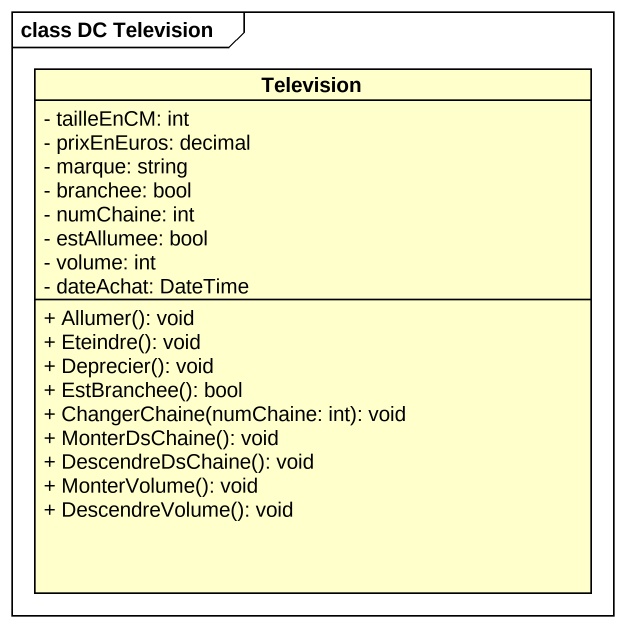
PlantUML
@startuml
mainframe class DC Television
hide circle
hide empty members
skinparam classAttributeIconSize 0
class Television {
  - tailleEnCM: int
  - prixEnEuros: decimal
  - marque: string
  - branchee: bool
  - numChaine: int
  - estAllumee: bool
  - volume: int
  - dateAchat: DateTime
  + Allumer(): void
  + Eteindre(): void
  + Deprecier(): void
  + EstBranchee(): bool
  + ChangerChaine(numChaine: int): void
  + MonterDsChaine(): void
  + DescendreDsChaine(): void
  + MonterVolume(): void
  + DescendreVolume(): void
}
@enduml
